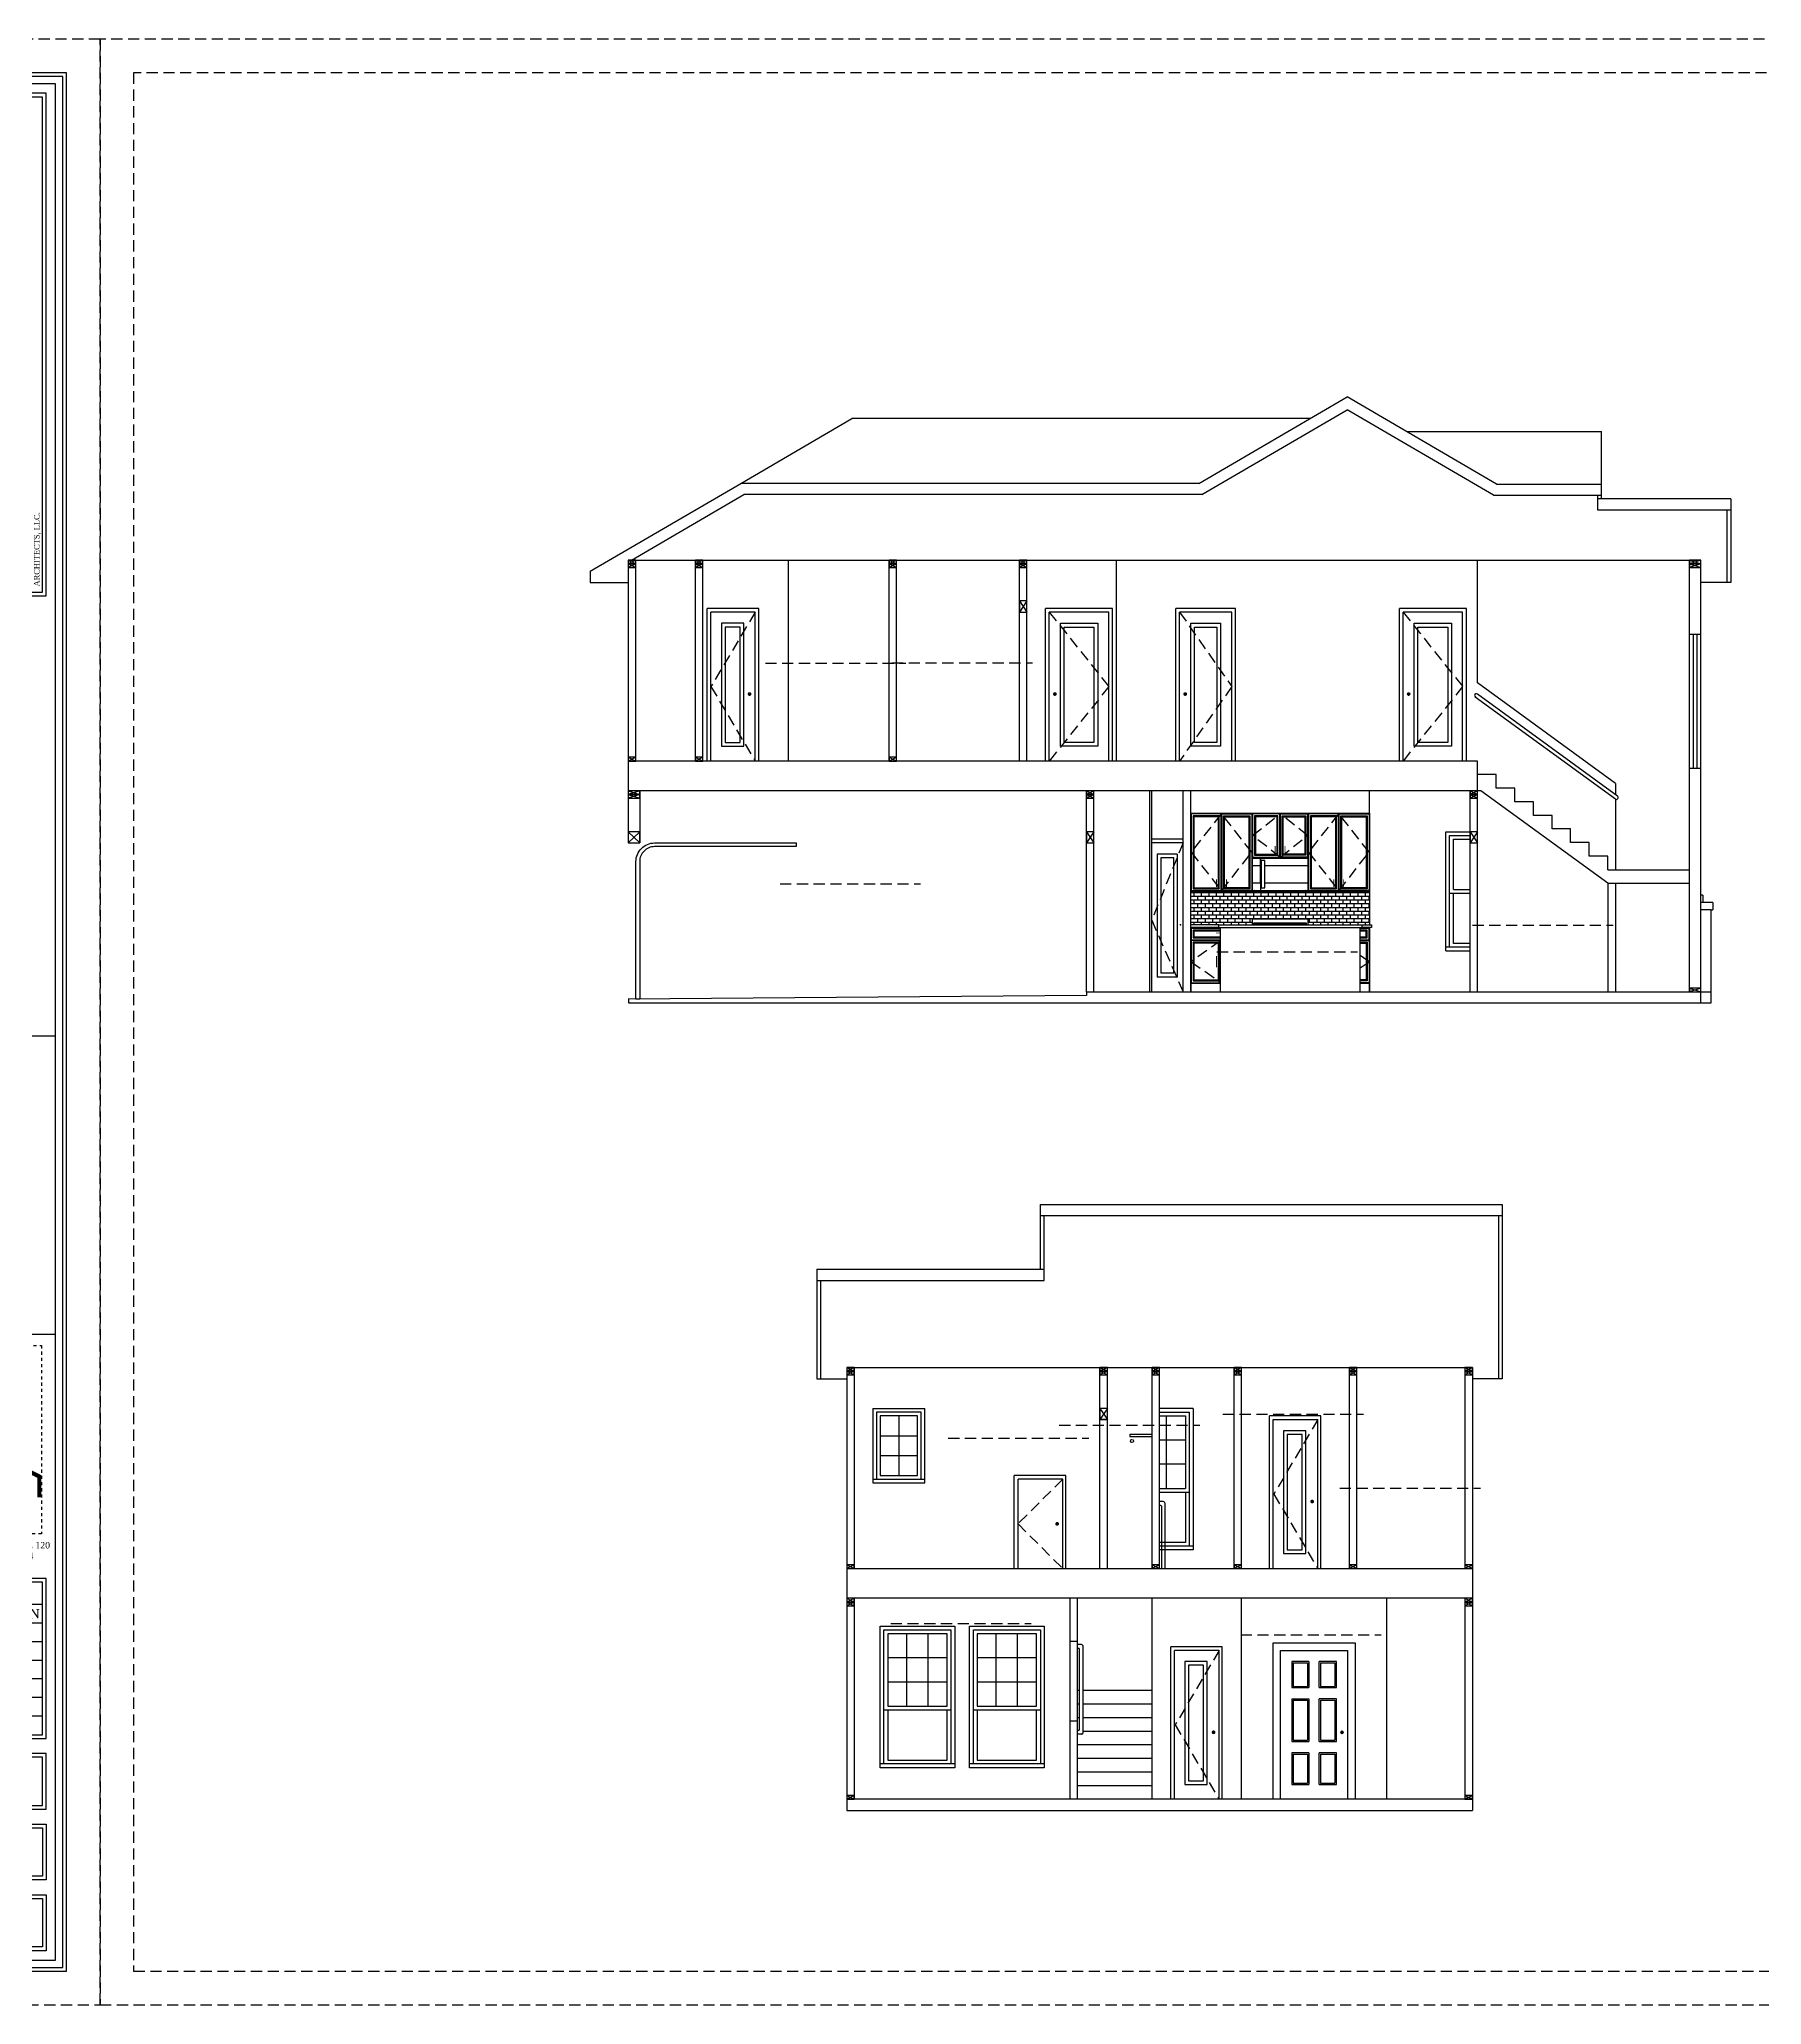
# Model space of a CAD drawing. Header units: inches. Extents: x 1062 to 6528, y -11616 to 5280.
# Drawn here: x 3231 to 4156, y -3168 to -2112 of the extents above; entities that cross this region are included whole.
import ezdxf
from ezdxf.enums import TextEntityAlignment as Align

# ---------------------------------------------------------------- set-up
doc = ezdxf.new("R2010")
doc.units = ezdxf.units.IN
doc.header["$LTSCALE"] = 24
doc.header["$MEASUREMENT"] = 0
doc.header["$PDMODE"] = 35
doc.header["$PDSIZE"] = 5
for name, pattern in [('DASH', [0.1236, 0.0618, -0.0618]), ('HIDDEN', [0.375, 0.25, -0.125]), ('HIDDEN2', [0.1875, 0.125, -0.0625])]:
    doc.linetypes.add(name, pattern=pattern)
doc.layers.get('Defpoints').update_dxf_attribs({"color": 3, "linetype": 'HIDDEN'})
for name, color, linetype in [('AN', 6, 'CONTINUOUS'), ('ELEV', 2, 'CONTINUOUS'), ('TB', 5, 'CONTINUOUS')]:
    doc.layers.add(name, color=color, linetype=linetype)
doc.layers.get('AN').off()
doc.styles.add('MtXpl_Century_Gothic', font='GOTHIC.TTF')
doc.styles.add('ROMANT', font='times.ttf')

# ---------------------------------------------------------------- blocks, each defined once
blk = doc.blocks.new('TB MIDTOWN LOGO')
at = {"layer": 'Defpoints', "linetype": 'DASH'}
blk.add_lwpolyline([(-36, 90), (36, 90), (36, 0), (-36, 0)], close=True, dxfattribs=at)
at = {"layer": 'TB', "color": 142, "true_color": 0x30ace0, "const_width": 2}
blk.add_lwpolyline([(-35, 17.39), (-35, 40.89), (-18, 49.39), (-18, 18.39), (-22, 18.39), (-22, 87.39), (-6, 79.39), (-6, 18.39), (-14, 18.39), (-14, 59.39), (-6, 64.72), (2, 59.39), (2, 18.39), (-2, 18.39), (-2, 44.39), (6, 49.72), (14, 44.39), (14, 18.39), (6, 18.39), (6, 56.39), (22, 64.39), (22, 18.39), (18, 18.39), (18, 35.89), (35, 27.39), (35, 17.39)], dxfattribs=at)
at = {"layer": 'TB', "color": 250, "linetype": 'DASH', "true_color": 0x1c2230, "insert": (0, 15.39), "char_height": 9.25, "width": 72, "attachment_point": 2, "style": 'MtXpl_Century_Gothic'}
blk.add_mtext('\\pxqd;MIDTOWN', dxfattribs=at)
at = {"layer": 'TB', "color": 142, "linetype": 'DASH', "true_color": 0x30ace0, "insert": (0, 3.68), "char_height": 3.5, "width": 72, "attachment_point": 2, "style": 'MtXpl_Century_Gothic'}
blk.add_mtext('\\pxqd;ARCHITECTS', dxfattribs=at)
blk = doc.blocks.new('TB CAMDEN 11X17')
at = {"layer": 'Defpoints', "color": 5}
blk.add_lwpolyline([(-1632, 0), (0, 0), (0, 1056), (-1632, 1056)], close=True, dxfattribs=at)
at = {"layer": 'Defpoints', "color": 7, "linetype": 'HIDDEN'}
blk.add_lwpolyline([(-1614, 18), (-512, 18), (-512, 1038), (-1614, 1038)], close=True, dxfattribs=at)
at = {"layer": 'TB', "color": 6}
for p, q in [((-120, 520.6), (-24, 520.6)), ((-120, 360.3), (-24, 360.3)), ((-31, 215), (-113, 215)), ((-31, 205), (-113, 205)), ((-31, 195), (-113, 195)), ((-31, 185), (-113, 185)), ((-31, 175), (-113, 175)), ((-31, 165), (-113, 165)), ((-31, 155), (-113, 155))]:
    blk.add_line(p, q, dxfattribs=at)
at = {"layer": 'TB', "color": 2}
for points in [[(-126, 18), (-18, 18), (-18, 1038), (-126, 1038)], [(-124, 20), (-20, 20), (-20, 1036), (-124, 1036)]]:
    blk.add_lwpolyline(points, close=True, dxfattribs=at)
at = {"layer": 'TB', "color": 6}
for points in [[(-120, 24), (-24, 24), (-24, 1032), (-120, 1032)], [(-115, 757), (-29, 757), (-29, 1027), (-115, 1027)], [(-113, 759), (-31, 759), (-31, 1025), (-113, 1025)], [(-115, 143), (-29, 143), (-29, 229), (-115, 229)], [(-113, 145), (-31, 145), (-31, 227), (-113, 227)], [(-115, 105), (-29, 105), (-29, 135), (-115, 135)], [(-113, 107), (-31, 107), (-31, 133), (-113, 133)], [(-115, 97), (-29, 97), (-29, 67), (-115, 67)], [(-113, 95), (-31, 95), (-31, 69), (-113, 69)], [(-115, 59), (-29, 59), (-29, 29), (-115, 29)], [(-113, 57), (-31, 57), (-31, 31), (-113, 31)]]:
    blk.add_lwpolyline(points, close=True, dxfattribs=at)
at = {"layer": 'TB', "linetype": 'DASH', "xscale": 1.125, "yscale": 1.125, "zscale": 1.125}
blk.add_blockref('TB MIDTOWN LOGO', (-72, 253), dxfattribs=at)
at = {"layer": 'TB', "color": 6, "insert": (-72, 762), "char_height": 3, "width": 260, "attachment_point": 4, "rotation": 90, "style": 'ROMANT'}
blk.add_mtext('\\pxqj;{\\H1.33333x;\\W1.4253;COPYRIGHT, MIDTOWN ARCHITECTS, LLC. - 2024\\P}THESE PLANS ARE INTENDED TO PROVIDE THE BASIC CONSTRUCTION INFORMATION NECESSARY TO  SUBSTANTIALLY COMPLETE THIS STRUCTURE.  THESE PLANS MUST BE VERIFIED AND CHECKED BY THE  BUILDER OR THE PERSON IN AUTHORITY OF THIS PROJECT.  ANY DISCREPANCY, ERROR, AND/OR OMISSION, IF  FOUND, IS TO BE BROUGHT TO THE IMMEDIATE ATTENTION OF THE DESIGNER BEFORE ANY CONSTRUCTION IS  COMMENCED OR PURCHASES MADE.  IT IS RECOMMENDED THAT THE OWNER OR BUILDER OBTAIN  COMPLETE ENGINEERING SERVICES, FOUNDATION, HVAC, AND STRUCTURAL, BEFORE BEGINNING  CONSTRUCTION OF ANY KIND.  NOTE: ALL FEDERAL, STATE, AND LOCAL CODES, ORDINANCES, AND  RESTRICTIONS TAKE PRECEDENCE OVER ANY PART OF THESE PLANS WHICH MAY CONFLICT WITH SAME, AND  MUST BE STRICTLY OBEYED AND FOLLOWED BEFORE AND DURING CONSTRUCTION.  THESE PLANS ARE  COPYRIGHTED AND ARE SUBJECT TO COPYRIGHT PROTECTION AS AN "ARCHITECTURAL WORK" UNDER SEC. 102  OF THE COPYRIGHT ACT, 17 U.S.O. AS AMENDED DECEMBER 1990 AND KNOWN AS ARCHITECTURAL  WORKS COPYRIGHT PROTECTION ACT OF 1990.  THE PROTECTION INCLUDES BUT IS NOT LIMITED TO THE  OVERALL FORM AS WELL AS THE ARRANGEMENT AND COMPOSITION OF SPACES AND ELEMENTS OF THE  DESIGN.  UNDER SUCH PROTECTION, UNAUTHORIZED USE OF THESE PLANS, WORK OR HOME REPRESENTED,  CAN LEGALLY RESULT IN THE CESSATION OF CONSTRUCTION OR BUILDINGS BEING SEIZED AND/ OR MONETARY  COMPENSATION TO MIDTOWN ARCHITECTS, LLC.', dxfattribs=at)
at = {"layer": 'TB', "color": 6, "attachment_point": 5, "style": 'ROMANT'}
for s, insert, char_height, width in [('1801 WITTINGTON PLACE, SUITE 120\\PFARMERS BRANCH, TX 75234\\PPHONE: 972-839-9429', (-72, 241), 3.5, 87.956), ('DESCRIPTION', (-57, 210), 5, 52)]:
    blk.add_mtext(s, dxfattribs=dict(at, insert=insert, char_height=char_height, width=width))
at = {"layer": 'TB', "color": 6, "style": 'ROMANT'}
for tag, p in [('S.NAME.1', (-87, 440.4)), ('S.NAME.2', (-69, 440.4)), ('S.NAME.3', (-51, 440.4))]:
    blk.add_attdef(tag, text='', height=12, rotation=90, dxfattribs=at).set_placement(p, align=Align.MIDDLE_CENTER)
for tag, p in [('SCALE', (-72, 113.5)), ('S.NUMBER', (-72, 37.5))]:
    blk.add_attdef(tag, text='', height=8, dxfattribs=at).set_placement(p, align=Align.MIDDLE_CENTER)
blk = doc.blocks.new('*U590')
at = {"layer": 'Defpoints', "color": 7}
blk.add_line((-37.4, 0), (38.1, 0), dxfattribs=at)
blk = doc.blocks.new('SECTION 2')
at = {"layer": 'Defpoints', "color": 9, "linetype": 'HIDDEN2'}
blk.add_point((168, 0), dxfattribs=at)
at = {"layer": 'ELEV'}
for p, q in [((-168, 238), (-168, 6)), ((-168, 238), (168, 238)), ((-164, 238), (-164, 130)), ((-32, 210), (-32, 238)), ((-28, 210), (-28, 238)), ((-4, 130), (-4, 238)), ((0, 130), (0, 238)), ((40, 130), (40, 238)), ((44, 130), (44, 238)), ((102, 130), (102, 238)), ((106, 130), (106, 238)), ((164, 238), (164, 130)), ((168, 238), (168, 6)), ((-28, 210), (-32, 210)), ((-168, 130), (168, 130)), ((168, 114), (-168, 114)), ((-164, 114), (-164, 6)), ((164, 114), (164, 6)), ((168, 6), (-168, 6))]:
    blk.add_line(p, q, dxfattribs=at)
at = {"layer": 'ELEV', "color": 1}
for p, q in [((-168, 238), (-164, 236)), ((-164, 238), (-168, 236)), ((-168, 236), (-164, 234)), ((-164, 236), (-168, 234)), ((-32, 238), (-28, 236)), ((-28, 238), (-32, 236)), ((-32, 236), (-28, 234)), ((-28, 236), (-32, 234)), ((-4, 238), (0, 236)), ((0, 238), (-4, 236)), ((-4, 236), (0, 234)), ((0, 236), (-4, 234)), ((40, 238), (44, 236)), ((44, 238), (40, 236)), ((40, 236), (44, 234)), ((44, 236), (40, 234)), ((102, 238), (106, 236)), ((106, 238), (102, 236)), ((102, 236), (106, 234)), ((106, 236), (102, 234)), ((164, 238), (168, 236)), ((168, 238), (164, 236)), ((164, 236), (168, 234)), ((168, 236), (164, 234)), ((-32, 216), (-28, 210)), ((-28, 216), (-32, 210)), ((-32, 130), (-32, 210)), ((-28, 130), (-28, 210)), ((-168, 132), (-164, 130)), ((-164, 132), (-168, 130)), ((-4, 132), (0, 130)), ((0, 132), (-4, 130)), ((40, 132), (44, 130)), ((44, 132), (40, 130)), ((102, 132), (106, 130)), ((106, 132), (102, 130)), ((164, 132), (168, 130)), ((168, 132), (164, 130)), ((-168, 114), (-164, 112)), ((-164, 114), (-168, 112)), ((-168, 112), (-164, 110)), ((-164, 112), (-168, 110)), ((-48, 90.8), (-48, 114)), ((-44, 90.8), (-44, 114)), ((-4, 6), (-4, 114)), ((44, 6), (44, 114)), ((122, 6), (122, 114)), ((164, 114), (168, 112)), ((168, 114), (164, 112)), ((164, 112), (168, 110)), ((168, 112), (164, 110)), ((-44, 90.8), (-48, 90.8)), ((-44, 48), (-48, 48)), ((-48, 6), (-48, 48)), ((-44, 6), (-44, 48)), ((-168, 8), (-164, 6)), ((-164, 8), (-168, 6)), ((164, 8), (168, 6)), ((168, 8), (164, 6))]:
    blk.add_line(p, q, dxfattribs=at)
at = {"layer": 'ELEV', "color": 4}
for p, q in [((59, 130), (59, 212)), ((86.6, 212), (59, 212)), ((86.6, 130), (86.6, 212)), ((-78, 130), (-78, 180)), ((-50.4, 180), (-78, 180)), ((-50.4, 130), (-50.4, 180)), ((-150, 99), (-110, 99)), ((-150, 25), (-150, 99)), ((-110, 99), (-110, 25)), ((-102, 99), (-62, 99)), ((-102, 25), (-102, 99)), ((-62, 99), (-62, 25)), ((-146, 95), (-146, 56)), ((-114, 95), (-146, 95)), ((-135.7, 56), (-135.7, 95)), ((-124.3, 56), (-124.3, 95)), ((-114, 56), (-114, 95)), ((-98, 95), (-98, 56)), ((-66, 95), (-98, 95)), ((-87.7, 56), (-87.7, 95)), ((-76.3, 56), (-76.3, 95)), ((-66, 56), (-66, 95)), ((6, 6), (6, 88)), ((33.6, 88), (6, 88)), ((33.6, 6), (33.6, 88)), ((61, 90), (105, 90)), ((61, 6), (61, 90)), ((105, 90), (105, 6)), ((-114, 82), (-146, 82)), ((-66, 82), (-98, 82)), ((-114, 69), (-146, 69)), ((-66, 69), (-98, 69)), ((-148, 54), (-112, 54)), ((-146, 56), (-114, 56)), ((-146, 54), (-146, 27)), ((-114, 27), (-114, 54)), ((-100, 54), (-64, 54)), ((-98, 56), (-66, 56)), ((-98, 54), (-98, 27)), ((-66, 27), (-66, 54)), ((-146, 27), (-114, 27)), ((-98, 27), (-66, 27))]:
    blk.add_line(p, q, dxfattribs=at)
at = {"layer": 'ELEV', "color": 6}
for p, q in [((-4, 202), (-16, 202)), ((-16, 202), (-16, 201)), ((-16, 201), (-4, 201)), ((-43, 64.4), (-44, 64.4)), ((-4, 64.4), (-41, 64.4)), ((-43, 57.1), (-44, 57.1)), ((-4, 57.1), (-41, 57.1)), ((-43, 49.8), (-44, 49.8)), ((-4, 49.8), (-41, 49.8)), ((-4, 42.5), (-41, 42.5)), ((-4, 35.2), (-44, 35.2)), ((-4, 27.9), (-44, 27.9)), ((-4, 20.6), (-44, 20.6)), ((-4, 13.3), (-44, 13.3))]:
    blk.add_line(p, q, dxfattribs=at)
at = {"layer": 'ELEV', "color": 5}
for p, q in [((61, 210), (85, 210)), ((61, 130), (61, 210)), ((78.6, 204), (66.6, 204)), ((66.6, 204), (66.6, 138)), ((68.6, 202), (68.6, 140)), ((76.6, 202), (68.6, 202)), ((76.6, 140), (76.6, 202)), ((78.6, 138), (78.6, 204)), ((85, 130), (85, 210)), ((-76, 130), (-76, 178)), ((-52, 178), (-76, 178)), ((-52, 130), (-52, 178)), ((66.6, 138), (78.6, 138)), ((68.6, 140), (76.6, 140)), ((-148, 97), (-112, 97)), ((-148, 25), (-148, 97)), ((-112, 97), (-112, 25)), ((-100, 97), (-64, 97)), ((-100, 25), (-100, 97)), ((-64, 97), (-64, 25)), ((-48, 48), (-48, 90.8)), ((-44, 48), (-44, 90.8)), ((8, 6), (8, 86)), ((32, 86), (8, 86)), ((32, 6), (32, 86)), ((65, 86), (101, 86)), ((65, 6), (65, 86)), ((101, 86), (101, 6)), ((25.6, 80), (13.6, 80)), ((13.6, 80), (13.6, 14)), ((15.6, 78), (15.6, 16)), ((23.6, 78), (15.6, 78)), ((23.6, 16), (23.6, 78)), ((25.6, 14), (25.6, 80)), ((80.2, 80), (71, 80)), ((71, 80), (71, 66)), ((71.7, 79.3), (79.5, 79.3)), ((71.7, 79.3), (71.7, 66.7)), ((79.5, 79.3), (79.5, 66.7)), ((80.2, 80), (80.2, 66)), ((95, 80), (85.7, 80)), ((85.7, 66), (85.7, 80)), ((86.5, 79.3), (94.2, 79.3)), ((86.5, 79.3), (86.5, 66.7)), ((94.2, 79.3), (94.2, 66.7)), ((95, 66), (95, 80)), ((71, 66), (80.2, 66)), ((71.7, 66.7), (79.5, 66.7)), ((85.7, 66), (95, 66)), ((86.5, 66.7), (94.2, 66.7)), ((71, 60), (80.2, 60)), ((71, 60), (71, 37)), ((71.7, 59.2), (79.5, 59.2)), ((71.7, 59.2), (71.7, 37.8)), ((79.5, 59.2), (79.5, 37.8)), ((80.2, 60), (80.2, 37)), ((95, 60), (85.7, 60)), ((85.7, 37), (85.7, 60)), ((86.5, 59.2), (94.2, 59.2)), ((86.5, 59.2), (86.5, 37.8)), ((94.2, 59.2), (94.2, 37.8)), ((95, 37), (95, 60)), ((71, 37), (80.2, 37)), ((71.7, 37.8), (79.5, 37.8)), ((85.7, 37), (95, 37)), ((86.5, 37.8), (94.2, 37.8)), ((-150, 23), (-150, 25)), ((-110, 25), (-150, 25)), ((-110, 23), (-150, 23)), ((-110, 25), (-110, 23)), ((-102, 23), (-102, 25)), ((-62, 25), (-102, 25)), ((-62, 23), (-102, 23)), ((-62, 25), (-62, 23)), ((71, 31), (71, 14)), ((80.2, 31), (71, 31)), ((71.7, 30.3), (79.5, 30.3)), ((71.7, 30.3), (71.7, 14.7)), ((79.5, 30.3), (79.5, 14.7)), ((80.2, 31), (80.2, 14)), ((85.7, 14), (85.7, 31)), ((95, 31), (85.7, 31)), ((86.5, 30.3), (94.2, 30.3)), ((86.5, 30.3), (86.5, 14.7)), ((94.2, 30.3), (94.2, 14.7)), ((95, 14), (95, 31)), ((13.6, 14), (25.6, 14)), ((15.6, 16), (23.6, 16)), ((71, 14), (80.2, 14)), ((71.7, 14.7), (79.5, 14.7)), ((85.7, 14), (95, 14)), ((86.5, 14.7), (94.2, 14.7))]:
    blk.add_line(p, q, dxfattribs=at)
at = {"layer": 'ELEV', "color": 252}
for p, q in [((-42, 89.1), (-44, 89.1)), ((-43.5, 87.1), (-44, 87.1)), ((-43, 43.5), (-43, 86.6)), ((-41, 42), (-41, 88.1)), ((-43.5, 43), (-44, 43)), ((-42, 41), (-44, 41))]:
    blk.add_line(p, q, dxfattribs=at)
at = {"layer": 'ELEV', "color": 6}
for points in [[(-164, 238), (-168, 238), (-168, 236), (-164, 236)], [(-164, 236), (-168, 236), (-168, 234), (-164, 234)], [(-28, 238), (-32, 238), (-32, 236), (-28, 236)], [(-28, 236), (-32, 236), (-32, 234), (-28, 234)], [(0, 238), (-4, 238), (-4, 236), (0, 236)], [(0, 236), (-4, 236), (-4, 234), (0, 234)], [(44, 238), (40, 238), (40, 236), (44, 236)], [(44, 236), (40, 236), (40, 234), (44, 234)], [(106, 238), (102, 238), (102, 236), (106, 236)], [(106, 236), (102, 236), (102, 234), (106, 234)], [(168, 238), (164, 238), (164, 236), (168, 236)], [(168, 236), (164, 236), (164, 234), (168, 234)], [(-28, 216), (-32, 216), (-32, 210), (-28, 210)], [(-164, 132), (-168, 132), (-168, 130), (-164, 130)], [(0, 132), (-4, 132), (-4, 130), (0, 130)], [(44, 132), (40, 132), (40, 130), (44, 130)], [(106, 132), (102, 132), (102, 130), (106, 130)], [(168, 132), (164, 132), (164, 130), (168, 130)], [(-164, 114), (-168, 114), (-168, 112), (-164, 112)], [(-164, 112), (-168, 112), (-168, 110), (-164, 110)], [(168, 114), (164, 114), (164, 112), (168, 112)], [(168, 112), (164, 112), (164, 110), (168, 110)], [(-164, 8), (-168, 8), (-168, 6), (-164, 6)], [(168, 8), (164, 8), (164, 6), (168, 6)]]:
    blk.add_lwpolyline(points, close=True, dxfattribs=at)
at = {"layer": 'ELEV', "color": 252, "linetype": 'HIDDEN'}
for points in [[(85, 210), (61.4, 170), (85, 130)], [(-52, 178), (-76, 154), (-52, 130)], [(32, 86), (8.4, 46), (32, 6)]]:
    blk.add_lwpolyline(points, dxfattribs=at)
at = {"layer": 'ELEV', "color": 9}
for points in [[(3, 130), (3, 165, 0.414214), (2, 166), (0, 166)], [(0, 164), (0.5, 164, -0.414214), (1, 163.5), (1, 130)]]:
    blk.add_lwpolyline(points, format="xyb", dxfattribs=at)
at = {"layer": 'ELEV', "color": 4, "const_width": 1}
for points in [[(81.5, 166, -1), (82.5, 166, -1)], [(-55.5, 154, -1), (-54.5, 154, -1)], [(28.5, 42, -1), (29.5, 42, -1)], [(98.5, 42, 1), (97.5, 42, 1)]]:
    blk.add_lwpolyline(points, format="xyb", close=True, dxfattribs=at)
at = {"layer": 'ELEV', "color": 4}
blk.add_circle((-14.8, 198.5, -46.4), 0.817, dxfattribs=at)
at = {"layer": 'ELEV', "color": 252}
for centre, radius, start, end in [((-43.5, 86.6), 0.5, 0, 90), ((-42, 88.1), 1, 0, 90), ((-43.5, 43.5), 0.5, 270, 0), ((-42, 42), 1, 270, 0)]:
    blk.add_arc(centre, radius, start, end, dxfattribs=at)
at = {"layer": 'AN'}
for p in [(71.4, 213), (-16.5, 207.1), (-76.1, 200.1), (134.2, 173.1), (-107, 100.5), (81, 94.3)]:
    blk.add_blockref('*U590', p, dxfattribs=at)
blk = doc.blocks.new('SECTION 1')
at = {"layer": 'ELEV'}
h = blk.add_hatch(dxfattribs=at)
h.set_pattern_fill('AR-B816', color=9, scale=0.25)
h.set_pattern_definition([(0, (-63512.3974, -28732.3981), (0, 2), []), (90, (-63512.3974, -28732.3981), (-2, 2), [2, -2])])
h.paths.add_polyline_path([(17, 60), (59, 60), (112.8, 60), (112.8, 42), (79.8, 42), (79.8, 45), (49.8, 45), (49.8, 42), (17, 42)])
for p, q in [((-285.3, 238), (-285.3, 86)), ((-285.3, 238), (290.7, 238)), ((-281.2, 130), (-281.2, 238)), ((-249.2, 130), (-249.2, 238)), ((-245.2, 130), (-245.2, 238)), ((-145.2, 130), (-145.2, 238)), ((-141.2, 130), (-141.2, 238)), ((-75.2, 210), (-75.2, 238)), ((-71.2, 210), (-71.2, 238)), ((284.7, 198), (284.7, 238)), ((290.7, 198), (290.7, 238)), ((170.8, 130), (-285.3, 130)), ((170.8, 122.7), (170.8, 130)), ((170.8, 114), (170.8, 122.7)), ((284.7, 6), (284.7, 126)), ((290.7, 6), (290.7, 126)), ((170.8, 114), (-285.3, 114)), ((-279.2, 114), (-279.2, 86)), ((-39.2, 86), (-39.2, 114)), ((-35.2, 86), (-35.2, 114)), ((166.8, 86), (166.8, 114)), ((170.8, 86), (170.8, 114)), ((-285.3, 86), (-279.2, 86)), ((-39.2, 4), (-285.3, 2)), ((-39.2, 6), (-39.2, 4)), ((-39.2, 6), (290.7, 6))]:
    blk.add_line(p, q, dxfattribs=at)
at = {"layer": 'ELEV', "color": 1}
for p, q in [((-285.3, 238), (-281.2, 236)), ((-281.2, 238), (-285.3, 236)), ((-285.3, 236), (-281.2, 234)), ((-281.2, 236), (-285.3, 234)), ((-249.2, 238), (-245.2, 236)), ((-245.2, 238), (-249.2, 236)), ((-249.2, 236), (-245.2, 234)), ((-245.2, 236), (-249.2, 234)), ((-199.2, 130), (-199.2, 238)), ((-145.2, 238), (-141.2, 236)), ((-141.2, 238), (-145.2, 236)), ((-145.2, 236), (-141.2, 234)), ((-141.2, 236), (-145.2, 234)), ((-75.2, 238), (-71.2, 236)), ((-71.2, 238), (-75.2, 236)), ((-75.2, 236), (-71.2, 234)), ((-71.2, 236), (-75.2, 234)), ((-23.2, 130), (-23.2, 238)), ((170.8, 172), (170.8, 238)), ((284.7, 238), (290.7, 236)), ((290.7, 238), (284.7, 236)), ((284.7, 236), (290.7, 234)), ((290.7, 236), (284.7, 234)), ((-75.2, 216), (-71.2, 210)), ((-71.2, 216), (-75.2, 210)), ((290.7, 198), (284.7, 198)), ((284.7, 126), (284.7, 198)), ((290.7, 126), (290.7, 198)), ((244.8, 118), (170.8, 172)), ((-285.3, 132), (-281.2, 130)), ((-281.2, 132), (-285.3, 130)), ((-249.2, 132), (-245.2, 130)), ((-245.2, 132), (-249.2, 130)), ((-145.2, 132), (-141.2, 130)), ((-141.2, 132), (-145.2, 130)), ((244.8, 118), (244.8, 112)), ((290.7, 126), (284.7, 126)), ((-285.3, 114), (-279.2, 112)), ((-279.2, 114), (-285.3, 112)), ((-285.3, 112), (-279.2, 110)), ((-279.2, 112), (-285.3, 110)), ((-39.2, 114), (-35.2, 112)), ((-35.2, 114), (-39.2, 112)), ((-39.2, 112), (-35.2, 110)), ((-35.2, 112), (-39.2, 110)), ((-5.2, 6), (-5.2, 114)), ((-4.2, 86), (-4.2, 114)), ((12.7, 86), (12.7, 114)), ((16.8, 6), (16.8, 114)), ((166.8, 114), (170.8, 112)), ((170.8, 114), (166.8, 112)), ((166.8, 112), (170.8, 110)), ((170.8, 112), (166.8, 110)), ((244.8, 109.5), (244.8, 71.6)), ((-285.3, 92), (-279.2, 86)), ((-279.2, 92), (-285.3, 86)), ((-39.2, 92), (-35.2, 86)), ((-35.2, 92), (-39.2, 86)), ((166.8, 92), (170.8, 86)), ((170.8, 92), (166.8, 86)), ((240.8, 64.3), (240.8, 6)), ((244.8, 64.3), (244.8, 6)), ((284.7, 8), (290.7, 6)), ((290.7, 8), (284.7, 6))]:
    blk.add_line(p, q, dxfattribs=at)
at = {"layer": 'ELEV', "color": 4}
for p, q in [((-242.9, 130), (-242.9, 212)), ((-215.2, 212), (-242.9, 212)), ((-215.2, 130), (-215.2, 212)), ((-25.2, 212), (-61.2, 212)), ((-61.2, 130), (-61.2, 212)), ((-25.2, 130), (-25.2, 212)), ((8.8, 130), (8.8, 212)), ((40.8, 212), (8.8, 212)), ((40.8, 130), (40.8, 212)), ((164.8, 212), (128.8, 212)), ((128.8, 130), (128.8, 212)), ((164.8, 130), (164.8, 212)), ((-75.2, 210), (-71.2, 210)), ((-75.2, 130), (-75.2, 210)), ((-71.2, 130), (-71.2, 210)), ((286.7, 126), (286.7, 198)), ((288.7, 126), (288.7, 198)), ((244.8, 109.5), (169.6, 164.4)), ((245.9, 111.2), (170.8, 166)), ((16.8, 60), (16.8, 102)), ((16.8, 102), (49.8, 102)), ((33.3, 102), (33.3, 60)), ((49.8, 102), (49.8, 60)), ((64.8, 102), (64.8, 78)), ((79.8, 60), (79.8, 102)), ((79.8, 102), (112.8, 102)), ((96.3, 102), (96.3, 60)), ((112.8, 102), (112.8, 60)), ((-39.2, 86), (-35.2, 86)), ((-39.2, 6), (-39.2, 86)), ((-35.2, 6), (-35.2, 86)), ((12.7, 88), (-4.2, 88)), ((153.8, 92), (166.8, 92)), ((153.8, 30), (153.8, 92)), ((157.8, 61), (157.8, 88)), ((157.8, 88), (166.8, 88)), ((166.8, 86), (170.8, 86)), ((166.8, 6), (166.8, 86)), ((170.8, 6), (170.8, 86)), ((54.3, 77.6), (49.9, 77.6)), ((54.3, 77.6), (54.3, 77.6)), ((79.6, 77.6), (54.3, 77.6)), ((54.3, 73.9), (54.3, 77.5)), ((54.3, 77.5), (54.3, 73.9)), ((54.3, 73.9), (54.3, 64.4)), ((54.3, 64.4), (54.3, 73.9)), ((54.3, 64.4), (54.3, 60.6)), ((16.8, 60), (112.8, 60)), ((49.8, 60), (16.8, 60)), ((49.9, 60.5), (54.3, 60.5)), ((51.1, 60.4), (51.4, 60)), ((51.7, 60), (77.8, 60)), ((54.3, 60.5), (54.3, 60.5)), ((54.3, 60.5), (79.6, 60.5)), ((78.1, 60), (78.4, 60.4)), ((112.8, 60), (79.8, 60)), ((112.8, 60), (112.8, 42)), ((155.8, 59), (166.8, 59)), ((157.8, 61), (166.8, 61)), ((157.8, 32), (157.8, 59)), ((79.8, 45), (49.8, 45)), ((49.8, 45), (49.8, 42)), ((79.8, 42), (79.8, 45)), ((31.8, 42), (16.8, 42)), ((16.8, 10.5), (16.8, 40.5)), ((31.8, 40.5), (16.8, 40.5)), ((112.8, 40.5), (112.8, 10.5)), ((112.8, 6), (112.8, 40)), ((166.8, 32), (157.8, 32)), ((32.8, 10.5), (16.8, 10.5)), ((16.8, 10.5), (16.8, 6)), ((112.8, 10.5), (107.8, 10.5)), ((112.8, 10.5), (112.8, 6))]:
    blk.add_line(p, q, dxfattribs=at)
at = {"layer": 'ELEV', "color": 5}
for p, q in [((-240.9, 130), (-240.9, 210)), ((-217.2, 210), (-240.9, 210)), ((-223.2, 204), (-235.2, 204)), ((-235.2, 204), (-235.2, 138)), ((-233.2, 202), (-233.2, 140)), ((-225.2, 202), (-233.2, 202)), ((-225.2, 140), (-225.2, 202)), ((-223.2, 138), (-223.2, 204)), ((-217.2, 130), (-217.2, 210)), ((-59.2, 130), (-59.2, 210)), ((-27.2, 210), (-59.2, 210)), ((-53.2, 138), (-53.2, 204)), ((-53.2, 204), (-33.2, 204)), ((-51.2, 202), (-35.2, 202)), ((-51.2, 140), (-51.2, 202)), ((-35.2, 202), (-35.2, 140)), ((-33.2, 204), (-33.2, 138)), ((-27.2, 130), (-27.2, 210)), ((10.8, 130), (10.8, 210)), ((38.8, 210), (10.8, 210)), ((16.8, 138), (16.8, 204)), ((16.8, 204), (32.8, 204)), ((18.8, 202), (30.8, 202)), ((18.8, 140), (18.8, 202)), ((30.8, 202), (30.8, 140)), ((32.8, 204), (32.8, 138)), ((38.8, 130), (38.8, 210)), ((162.8, 210), (130.8, 210)), ((130.8, 130), (130.8, 210)), ((136.8, 138), (136.8, 204)), ((136.8, 204), (156.8, 204)), ((138.8, 202), (154.8, 202)), ((138.8, 140), (138.8, 202)), ((154.8, 202), (154.8, 140)), ((156.8, 204), (156.8, 138)), ((162.8, 130), (162.8, 210)), ((-235.2, 138), (-223.2, 138)), ((-233.2, 140), (-225.2, 140)), ((-33.2, 138), (-53.2, 138)), ((-35.2, 140), (-51.2, 140)), ((32.8, 138), (16.8, 138)), ((30.8, 140), (18.8, 140)), ((156.8, 138), (136.8, 138)), ((154.8, 140), (138.8, 140)), ((17, 101.6), (17, 60.4)), ((33.1, 101.6), (17, 101.6)), ((18, 100.6), (18, 61.4)), ((32.1, 100.6), (18, 100.6)), ((18.5, 100.1), (18, 100.6)), ((18.5, 100.1), (18.5, 61.9)), ((31.6, 100.1), (18.5, 100.1)), ((31.6, 100.1), (32.1, 100.6)), ((31.6, 61.9), (31.6, 100.1)), ((32.1, 61.4), (32.1, 100.6)), ((33.1, 60.4), (33.1, 101.6)), ((33.4, 60.4), (33.4, 101.6)), ((33.4, 101.6), (49.5, 101.6)), ((34.4, 61.4), (34.4, 100.6)), ((34.4, 100.6), (48.5, 100.6)), ((34.9, 100.1), (34.4, 100.6)), ((34.9, 61.9), (34.9, 100.1)), ((34.9, 100.1), (48, 100.1)), ((48, 100.1), (48.5, 100.6)), ((48, 100.1), (48, 61.9)), ((48.5, 100.6), (48.5, 61.4)), ((49.5, 101.6), (49.5, 60.4)), ((51.5, 100.1), (51, 100.6)), ((63.1, 100.1), (63.6, 100.6)), ((66.4, 100.1), (65.9, 100.6)), ((78, 100.1), (78.5, 100.6)), ((80, 101.6), (80, 60.4)), ((96.1, 101.6), (80, 101.6)), ((81, 100.6), (81, 61.4)), ((95.1, 100.6), (81, 100.6)), ((81.5, 100.1), (81, 100.6)), ((81.5, 100.1), (81.5, 61.9)), ((94.6, 100.1), (81.5, 100.1)), ((94.6, 100.1), (95.1, 100.6)), ((94.6, 61.9), (94.6, 100.1)), ((95.1, 61.4), (95.1, 100.6)), ((96.1, 60.4), (96.1, 101.6)), ((96.4, 60.4), (96.4, 101.6)), ((96.4, 101.6), (112.5, 101.6)), ((97.4, 61.4), (97.4, 100.6)), ((97.4, 100.6), (111.5, 100.6)), ((97.9, 100.1), (97.4, 100.6)), ((97.9, 61.9), (97.9, 100.1)), ((97.9, 100.1), (111, 100.1)), ((111, 100.1), (111.5, 100.6)), ((111, 100.1), (111, 61.9)), ((111.5, 100.6), (111.5, 61.4)), ((112.5, 101.6), (112.5, 60.4)), ((-4.2, 6), (-4.2, 86)), ((12.7, 86), (-4.2, 86)), ((12.7, 6), (12.7, 86)), ((155.8, 90), (166.8, 90)), ((155.8, 30), (155.8, 90)), ((-1.3, 79.9), (-1.3, 13.9)), ((9.5, 79.9), (-1.3, 79.9)), ((0.7, 78), (0.7, 16)), ((7.7, 78), (0.7, 78)), ((7.7, 16), (7.7, 78)), ((9.7, 13.9), (9.7, 80)), ((49.8, 77.4), (49.8, 73.9)), ((49.8, 73.9), (54.3, 73.9)), ((49.8, 64.4), (49.8, 73.9)), ((51.5, 79.9), (51, 79.4)), ((54.3, 73.9), (54.6, 73.9)), ((56.5, 76.5), (54.6, 76.5)), ((54.6, 76.5), (54.6, 61.8)), ((56.5, 61.8), (56.5, 76.5)), ((56.5, 73.9), (79.8, 73.9)), ((63.1, 79.9), (63.6, 79.4)), ((66.4, 79.9), (65.9, 79.4)), ((78, 79.9), (78.5, 79.4)), ((79.8, 73.9), (79.8, 77.4)), ((79.8, 73.9), (79.8, 64.4)), ((54.3, 64.4), (49.8, 64.4)), ((49.8, 64.4), (49.8, 60.7)), ((54.6, 64.4), (54.3, 64.4)), ((79.8, 64.4), (56.5, 64.4)), ((79.8, 60.7), (79.8, 64.4)), ((17, 60.4), (33.1, 60.4)), ((18.5, 61.9), (18, 61.4)), ((18, 61.4), (32.1, 61.4)), ((18.5, 61.9), (31.6, 61.9)), ((31.6, 61.9), (32.1, 61.4)), ((49.5, 60.4), (33.4, 60.4)), ((34.9, 61.9), (34.4, 61.4)), ((48.5, 61.4), (34.4, 61.4)), ((48, 61.9), (34.9, 61.9)), ((48, 61.9), (48.5, 61.4)), ((54.6, 61.8), (56.5, 61.8)), ((80, 60.4), (96.1, 60.4)), ((81.5, 61.9), (81, 61.4)), ((81, 61.4), (95.1, 61.4)), ((81.5, 61.9), (94.6, 61.9)), ((94.6, 61.9), (95.1, 61.4)), ((112.5, 60.4), (96.4, 60.4)), ((97.9, 61.9), (97.4, 61.4)), ((111.5, 61.4), (97.4, 61.4)), ((111, 61.9), (97.9, 61.9)), ((111, 61.9), (111.5, 61.4)), ((50.7, 42), (50.7, 43.1)), ((50.7, 43.1), (64.7, 43.1)), ((51.2, 42.6), (51.2, 42)), ((64.2, 42.6), (51.2, 42.6)), ((56.2, 42), (56.2, 42.6)), ((59.2, 42.6), (59.2, 42)), ((64.2, 42), (64.2, 42.6)), ((64.7, 43.1), (64.7, 42)), ((64.8, 42), (64.8, 43.1)), ((64.8, 43.1), (78.8, 43.1)), ((65.3, 42.6), (65.3, 42)), ((78.3, 42.6), (65.3, 42.6)), ((70.3, 42.6), (70.3, 42)), ((73.3, 42), (73.3, 42.6)), ((78.3, 42), (78.3, 42.6)), ((78.8, 43.1), (78.8, 42)), ((18.5, 38.6), (18, 39.1)), ((18.5, 35.5), (18, 35)), ((18.5, 32.1), (18, 32.6)), ((31.6, 32.1), (32.1, 32.6)), ((111, 38.6), (111.5, 39.1)), ((111, 35.5), (111.5, 35)), ((111, 32.1), (111.5, 32.6)), ((166.8, 30), (153.8, 30)), ((153.8, 28), (153.8, 30)), ((153.8, 28), (166.8, 28)), ((155.8, 30), (155.8, 30)), ((9.7, 13.9), (-1.3, 13.9)), ((7.7, 16), (0.7, 16)), ((18.5, 12.4), (18, 11.9)), ((31.6, 12.4), (32.1, 11.9)), ((111, 12.4), (111.5, 11.9))]:
    blk.add_line(p, q, dxfattribs=at)
at = {"layer": 'ELEV', "color": 6}
for p, q in [((180.8, 122.7), (170.8, 122.7)), ((180.8, 115.4), (180.8, 122.7)), ((112.8, 60), (112.8, 114)), ((172.6, 114), (170.8, 114)), ((240.8, 64.3), (172.6, 114)), ((190.8, 115.4), (180.8, 115.4)), ((190.8, 108.1), (190.8, 115.4)), ((200.8, 108.1), (190.8, 108.1)), ((200.8, 100.8), (200.8, 108.1)), ((210.8, 100.8), (200.8, 100.8)), ((210.8, 93.5), (210.8, 100.8)), ((220.8, 93.5), (210.8, 93.5)), ((220.8, 86.2), (220.8, 93.5)), ((230.8, 86.2), (220.8, 86.2)), ((230.8, 78.9), (230.8, 86.2)), ((240.8, 78.9), (230.8, 78.9)), ((240.8, 71.6), (240.8, 78.9)), ((240.8, 71.6), (284.7, 71.6)), ((240.8, 64.4), (284.7, 64.4)), ((240.8, 64.3), (240.8, 64.4)), ((31.8, 42), (108.8, 42)), ((31.8, 40.5), (31.8, 42)), ((31.8, 40.5), (108.8, 40.5)), ((32.8, 6), (32.8, 40.5)), ((107.8, 6), (107.8, 40.5)), ((108.8, 40.5), (108.8, 42))]:
    blk.add_line(p, q, dxfattribs=at)
at = {"layer": 'ELEV', "color": 8, "linetype": 'HIDDEN'}
for p, q in [((33.1, 101.6), (17, 81)), ((49.5, 81), (33.4, 101.6)), ((96.1, 101.6), (80, 81)), ((112.5, 81), (96.4, 101.6)), ((17, 81), (33.1, 60.4)), ((33.4, 60.4), (49.5, 81)), ((80, 81), (96.1, 60.4)), ((96.4, 60.4), (112.5, 81))]:
    blk.add_line(p, q, dxfattribs=at)
at = {"layer": 'ELEV', "color": 6}
for points in [[(-281.2, 238), (-285.3, 238), (-285.3, 236), (-281.2, 236)], [(-281.2, 236), (-285.3, 236), (-285.3, 234), (-281.2, 234)], [(-245.2, 238), (-249.2, 238), (-249.2, 236), (-245.2, 236)], [(-245.2, 236), (-249.2, 236), (-249.2, 234), (-245.2, 234)], [(-141.2, 238), (-145.2, 238), (-145.2, 236), (-141.2, 236)], [(-141.2, 236), (-145.2, 236), (-145.2, 234), (-141.2, 234)], [(-71.2, 238), (-75.2, 238), (-75.2, 236), (-71.2, 236)], [(-71.2, 236), (-75.2, 236), (-75.2, 234), (-71.2, 234)], [(290.7, 238), (284.7, 238), (284.7, 236), (290.7, 236)], [(290.7, 236), (284.7, 236), (284.7, 234), (290.7, 234)], [(-71.2, 216), (-75.2, 216), (-75.2, 210), (-71.2, 210)], [(-281.2, 132), (-285.3, 132), (-285.3, 130), (-281.2, 130)], [(-245.2, 132), (-249.2, 132), (-249.2, 130), (-245.2, 130)], [(-141.2, 132), (-145.2, 132), (-145.2, 130), (-141.2, 130)], [(-279.2, 114), (-285.3, 114), (-285.3, 112), (-279.2, 112)], [(-279.2, 112), (-285.3, 112), (-285.3, 110), (-279.2, 110)], [(-35.2, 114), (-39.2, 114), (-39.2, 112), (-35.2, 112)], [(-35.2, 112), (-39.2, 112), (-39.2, 110), (-35.2, 110)], [(170.8, 114), (166.8, 114), (166.8, 112), (170.8, 112)], [(170.8, 112), (166.8, 112), (166.8, 110), (170.8, 110)], [(-279.2, 92), (-285.3, 92), (-285.3, 86), (-279.2, 86)], [(-35.2, 92), (-39.2, 92), (-39.2, 86), (-35.2, 86)], [(170.8, 92), (166.8, 92), (166.8, 86), (170.8, 86)], [(290.7, 8), (284.7, 8), (284.7, 6), (290.7, 6)]]:
    blk.add_lwpolyline(points, close=True, dxfattribs=at)
at = {"layer": 'ELEV', "color": 252, "linetype": 'HIDDEN'}
for points in [[(-217.2, 210), (-240.9, 170), (-217.2, 130)], [(-59.2, 210), (-27.2, 170), (-59.2, 130)], [(10.8, 210), (38.8, 170), (10.8, 130)], [(130.8, 210), (162.8, 170), (130.8, 130)], [(12.7, 86), (-4.2, 44.5), (12.7, 6)]]:
    blk.add_lwpolyline(points, dxfattribs=at)
at = {"layer": 'ELEV', "color": 4}
for points, const_width in [([(-220.7, 166, -1), (-219.7, 166, -1)], 1), ([(-55.7, 166, 1), (-56.7, 166, 1)], 1), ([(14.3, 166, 1), (13.3, 166, 1)], 1), ([(134.3, 166, 1), (133.3, 166, 1)], 1), ([(11, 42, -1), (11.5, 42, -1)], 0.5)]:
    blk.add_lwpolyline(points, format="xyb", close=True, dxfattribs=dict(at, const_width=const_width))
blk.add_lwpolyline([(79.8, 78), (49.8, 78), (49.8, 102), (79.8, 102)], close=True, dxfattribs=at)
at = {"layer": 'ELEV', "color": 5}
for points in [[(50, 101.6), (50, 78.4), (64.6, 78.4), (64.6, 101.6)], [(51, 100.6), (51, 79.4), (63.6, 79.4), (63.6, 100.6)], [(51.5, 100.1), (51.5, 79.9), (63.1, 79.9), (63.1, 100.1)], [(79.5, 101.6), (79.5, 78.4), (64.9, 78.4), (64.9, 101.6)], [(78.5, 100.6), (78.5, 79.4), (65.9, 79.4), (65.9, 100.6)], [(78, 100.1), (78, 79.9), (66.4, 79.9), (66.4, 100.1)], [(18, 32.6), (18, 11.9), (32.1, 11.9), (32.1, 32.6)], [(18.5, 32.1), (18.5, 12.4), (31.6, 12.4), (31.6, 32.1)]]:
    blk.add_lwpolyline(points, close=True, dxfattribs=at)
at = {"layer": 'ELEV', "color": 8, "linetype": 'HIDDEN'}
for points in [[(64.6, 78.4), (50, 90), (64.6, 101.6)], [(64.9, 78.4), (79.5, 90), (64.9, 101.6)], [(32.8, 33.4), (17, 22.2), (32.8, 11.1)], [(107.8, 18.9), (112.5, 22.2), (107.8, 25.6)]]:
    blk.add_lwpolyline(points, dxfattribs=at)
at = {"layer": 'ELEV', "color": 4}
blk.add_lwpolyline([(-281.2, 2), (-281.2, 76, -0.414214), (-271.2, 86), (-195.2, 86), (-195.2, 84), (-271.2, 84, 0.414214), (-279.2, 76), (-279.2, 2)], format="xyb", close=True, dxfattribs=at)
at = {"layer": 'ELEV', "color": 5, "const_width": 0.5}
for points in [[(62.1, 84.4), (62.1, 80.4)], [(67.4, 84.4), (67.4, 80.4)], [(30.6, 66.4), (30.6, 62.4)], [(35.9, 66.4), (35.9, 62.4)], [(93.6, 66.4), (93.6, 62.4)], [(98.9, 66.4), (98.9, 62.4)], [(32.8, 37.6), (30.3, 37.6)], [(30.6, 25.2), (30.6, 19.2)]]:
    blk.add_lwpolyline(points, dxfattribs=at)
at = {"layer": 'ELEV', "color": 4}
for points in [[(51.1, 60.4), (51.1, 60.5), (51.1, 60.5), (51.1, 60.5), (51.1, 60.5), (51.1, 60.5), (51.1, 60.5), (51.1, 60.5), (51.1, 60.5), (51.1, 60.5), (51.1, 60.5), (51.1, 60.5), (51.1, 60.5), (51.1, 60.5), (51.1, 60.5), (51.1, 60.5), (51, 60.5), (51, 60.5), (51, 60.5), (51, 60.5), (51, 60.5), (51, 60.5), (51, 60.5), (51, 60.5), (51, 60.5), (51, 60.5)], [(51.5, 60), (51.5, 60), (51.5, 60), (51.5, 60), (51.5, 60), (51.5, 60), (51.4, 60), (51.4, 60), (51.4, 60), (51.4, 60), (51.4, 60), (51.4, 60)], [(51.7, 60), (51.7, 60), (51.7, 60), (51.7, 60), (51.7, 60), (51.7, 60), (51.7, 60), (51.7, 60), (51.7, 60), (51.7, 60), (51.6, 60), (51.6, 60), (51.6, 60), (51.6, 60), (51.6, 60), (51.6, 60), (51.6, 60), (51.6, 60), (51.6, 60), (51.6, 60), (51.6, 60), (51.6, 60), (51.5, 60), (51.5, 60), (51.5, 60), (51.5, 60), (51.5, 60), (51.5, 60), (51.5, 60), (51.5, 60), (51.5, 60), (51.5, 60), (51.5, 60), (51.5, 60), (51.5, 60), (51.5, 60), (51.5, 60), (51.5, 60), (51.5, 60), (51.5, 60)], [(51.5, 60), (51.5, 60), (51.5, 60), (51.5, 60), (51.5, 60), (51.5, 60), (51.5, 60), (51.5, 60), (51.5, 60), (51.5, 60), (51.5, 60), (51.5, 60), (51.5, 60), (51.5, 60), (51.5, 60), (51.5, 60), (51.5, 60), (51.5, 60), (51.6, 60), (51.6, 60), (51.6, 60), (51.6, 60), (51.6, 60), (51.6, 60), (51.6, 60), (51.6, 60), (51.6, 60), (51.6, 60), (51.6, 60), (51.6, 60), (51.7, 60), (51.7, 60), (51.7, 60), (51.7, 60), (51.7, 60), (51.7, 60), (51.7, 60), (51.7, 60), (51.7, 60), (51.7, 60), (51.7, 60)], [(78, 60), (78, 60), (78, 60), (78, 60), (78, 60), (78, 60), (78, 60), (78, 60), (78, 60), (78, 60), (78, 60), (78, 60), (78, 60), (78, 60), (78, 60), (78, 60), (78, 60), (78, 60), (77.9, 60), (77.9, 60), (77.9, 60), (77.9, 60), (77.9, 60), (77.9, 60), (77.9, 60), (77.9, 60), (77.9, 60), (77.9, 60), (77.9, 60), (77.9, 60), (77.8, 60), (77.8, 60), (77.8, 60), (77.8, 60), (77.8, 60), (77.8, 60), (77.8, 60), (77.8, 60), (77.8, 60), (77.8, 60)], [(77.8, 60), (77.8, 60), (77.8, 60), (77.8, 60), (77.8, 60), (77.8, 60), (77.8, 60), (77.8, 60), (77.8, 60), (77.8, 60), (77.9, 60), (77.9, 60), (77.9, 60), (77.9, 60), (77.9, 60), (77.9, 60), (77.9, 60), (77.9, 60), (77.9, 60), (77.9, 60), (77.9, 60), (77.9, 60), (78, 60), (78, 60), (78, 60), (78, 60), (78, 60), (78, 60), (78, 60), (78, 60), (78, 60), (78, 60), (78, 60), (78, 60), (78, 60), (78, 60), (78, 60), (78, 60), (78, 60), (78, 60)], [(78.1, 60), (78.1, 60), (78.1, 60), (78.1, 60), (78.1, 60), (78.1, 60), (78, 60), (78, 60), (78, 60), (78, 60), (78, 60), (78, 60)], [(78.5, 60.5), (78.5, 60.5), (78.5, 60.5), (78.5, 60.5), (78.5, 60.5), (78.5, 60.5), (78.5, 60.5), (78.5, 60.5), (78.5, 60.5), (78.5, 60.5), (78.5, 60.5), (78.4, 60.5), (78.4, 60.5), (78.4, 60.5), (78.4, 60.5), (78.4, 60.5), (78.4, 60.5), (78.4, 60.5), (78.4, 60.5), (78.4, 60.5), (78.4, 60.5), (78.4, 60.5), (78.4, 60.5), (78.4, 60.5), (78.4, 60.5), (78.4, 60.5), (78.4, 60.4)], [(108.8, 42), (112.8, 42), (113.8, 42), (113.8, 40.5), (112.8, 40.5), (108.8, 40.5)]]:
    blk.add_lwpolyline(points, dxfattribs=at)
at = {"layer": 'ELEV', "color": 5}
for points in [[(32.8, 40.1), (17, 40.1), (17, 34), (32.8, 34)], [(32.8, 33.6), (17, 33.6), (17, 10.9), (32.8, 10.9)], [(32.8, 39.1), (18, 39.1), (18, 35), (32.8, 35)], [(32.8, 38.6), (18.5, 38.6), (18.5, 35.5), (32.8, 35.5)], [(107.8, 34), (112.5, 34), (112.5, 40.1), (107.8, 40.1)], [(107.8, 35), (111.5, 35), (111.5, 39.1), (107.8, 39.1)], [(107.8, 35.5), (111, 35.5), (111, 38.6), (107.8, 38.6)], [(107.8, 33.6), (112.5, 33.6), (112.5, 10.9), (107.8, 10.9)], [(107.8, 32.6), (111.5, 32.6), (111.5, 11.9), (107.8, 11.9)], [(107.8, 32.1), (111, 32.1), (111, 12.4), (107.8, 12.4)]]:
    blk.add_lwpolyline(points, dxfattribs=at)
at = {"layer": 'ELEV', "color": 4}
for centre, radius, start, end in [((170.2, 165.2), 1, 53.8925, 233.8925), ((245.3, 110.4), 1, 233.8925, 53.8925), ((49.9, 77.4), 0.156, 90, 180), ((54.3, 77.5), 0.0312, 0, 90), ((54.3, 77.5), 0.0313, 90, 180), ((79.6, 77.4), 0.156, 0, 90), ((79.6, 77.4), 0.156, 0, 90), ((49.9, 60.7), 0.156, 180, 270), ((49.9, 60.7), 0.156, 180, 270), ((54.3, 60.6), 0.0312, 270, 0), ((54.3, 60.6), 0.0312, 180, 270), ((79.6, 60.7), 0.156, 270, 0), ((79.6, 60.7), 0.156, 270, 0)]:
    blk.add_arc(centre, radius, start, end, dxfattribs=at)
at = {"layer": 'AN'}
for p in [(-174.3, 182.6), (-106.3, 182.7), (-166.4, 64.1), (205.5, 41.8), (68.2, 27.4)]:
    blk.add_blockref('*U590', p, dxfattribs=at)

msp = doc.modelspace()

# ---------------------------------------------------------------- linework, layer by layer
at = {"layer": 'ELEV'}
for p, q in [((3854.05866, -2350.6089), (3933.75, -2304.12228)), ((3855.68075, -2356.6089), (3933.75, -2311.06851)), ((4014.05866, -2350.969), (3933.75, -2304.12228)), ((4012.43656, -2356.969), (3933.75, -2311.06851)), ((3527.17857, -2397.78895), (3608.05866, -2350.6089)), ((3854.05866, -2350.6089), (3608.05866, -2350.6089)), ((4014.05866, -2350.969), (4070.32143, -2350.969)), ((4070.32143, -2358.95562), (4070.32143, -2350.969)), ((3549.37209, -2391.78895), (3609.68075, -2356.6089)), ((3855.68075, -2356.6089), (3609.68075, -2356.6089)), ((4012.43656, -2356.969), (4070.32143, -2356.969)), ((4068.32143, -2364.95562), (4068.32143, -2356.969)), ((4139.75, -2358.95562), (4068.32143, -2358.95562)), ((4139.75, -2364.95562), (4068.32143, -2364.95562)), ((4137.75, -2364.95562), (4137.75, -2403.78895)), ((4139.75, -2358.95562), (4139.75, -2403.78895)), ((3527.17857, -2397.78895), (3527.17857, -2403.78895)), ((3527.17857, -2403.78895), (3547.75, -2403.78895)), ((4139.75, -2403.78895), (4123.75, -2403.78895)), ((4124.75, -2571.78895), (4123.75, -2571.78895)), ((4124.75, -2571.78895), (4124.75, -2575.78895)), ((4130.25, -2575.78895), (4124.75, -2575.78895)), ((4130.25, -2575.78895), (4130.25, -2579.78895)), ((4129.25, -2629.78895), (4129.25, -2579.78895)), ((4129.25, -2579.78895), (4130.25, -2579.78895)), ((3547.75, -2627.78895), (3547.75, -2629.78895)), ((4123.75, -2629.78895), (4123.75, -2623.78895)), ((3547.75, -2629.78895), (4129.25, -2629.78895)), ((3769, -2737.99029), (4017, -2737.99029)), ((3769, -2772.82883), (3769, -2737.99029)), ((3769, -2743.99029), (4017, -2743.99029)), ((3771, -2778.82883), (3771, -2743.99029)), ((4015, -2743.99029), (4015, -2831.65695)), ((4017, -2737.99029), (4017, -2831.65695)), ((3649, -2772.82883), (3649, -2831.65695)), ((3649, -2772.82883), (3771, -2772.82883)), ((3649, -2778.82883), (3771, -2778.82883)), ((3651, -2778.82883), (3651, -2831.65695)), ((3649, -2831.65695), (3665, -2831.65695)), ((4017, -2831.65695), (4001, -2831.65695)), ((3665, -3057.65695), (3665, -3063.65695)), ((4001, -3057.65695), (4001, -3063.65695)), ((3665, -3063.65695), (4001, -3063.65695))]:
    msp.add_line(p, q, dxfattribs=at)
at = {"layer": 'ELEV', "color": 1}
for p, q in [((3608.05866, -2350.6089), (3667.75, -2315.78895)), ((3913.75, -2315.78895), (3667.75, -2315.78895)), ((3965.75, -2322.78895), (4070.32143, -2322.78895)), ((4070.32143, -2350.969), (4070.32143, -2322.78895)), ((4124.75, -2575.78895), (4123.75, -2575.78895))]:
    msp.add_line(p, q, dxfattribs=at)
at = {"layer": 'ELEV', "color": 6}
for p, q in [((4129.25, -2579.78895), (4123.75, -2579.78895)), ((4123.75, -2623.78895), (4129.25, -2623.78895))]:
    msp.add_line(p, q, dxfattribs=at)
at = {"layer": 'ELEV', "color": 4}
for p, q in [((3679, -2847.65695), (3679, -2885.65695)), ((3679, -2847.65695), (3707, -2847.65695)), ((3707, -2885.65695), (3707, -2847.65695)), ((3851, -2847.65695), (3833, -2847.65695)), ((3851, -2847.65695), (3851, -2921.65695)), ((3703, -2851.65695), (3683, -2851.65695)), ((3683, -2851.65695), (3683, -2883.65695)), ((3693, -2851.65695), (3693, -2883.65695)), ((3703, -2883.65695), (3703, -2851.65695)), ((3833, -2851.65695), (3847, -2851.65695)), ((3836.66667, -2890.65695), (3836.66667, -2851.65695)), ((3847, -2851.65695), (3847, -2890.65695)), ((3683, -2862.32362), (3703, -2862.32362)), ((3847, -2864.65695), (3833, -2864.65695)), ((3683, -2872.99029), (3703, -2872.99029)), ((3847, -2877.65695), (3833, -2877.65695)), ((3683, -2883.65695), (3703, -2883.65695)), ((3833, -2890.65695), (3847, -2890.65695)), ((3833, -2892.65695), (3849, -2892.65695)), ((3847, -2892.65695), (3847, -2919.65695)), ((3847, -2919.65695), (3833, -2919.65695))]:
    msp.add_line(p, q, dxfattribs=at)
at = {"layer": 'ELEV', "color": 5}
for p, q in [((3705, -2849.65695), (3681, -2849.65695)), ((3681, -2849.65695), (3681, -2885.65695)), ((3705, -2885.65695), (3705, -2849.65695)), ((3833, -2849.65695), (3849, -2849.65695)), ((3849, -2849.65695), (3849, -2921.65695)), ((3679, -2885.65695), (3707, -2885.65695)), ((3679, -2885.65695), (3679, -2887.65695)), ((3679, -2887.65695), (3707, -2887.65695)), ((3707, -2887.65695), (3707, -2885.65695)), ((3851, -2921.65695), (3833, -2921.65695)), ((3851, -2923.65695), (3833, -2923.65695)), ((3851, -2921.65695), (3851, -2923.65695))]:
    msp.add_line(p, q, dxfattribs=at)

# ---------------------------------------------------------------- block references
at = {"layer": 'ELEV'}
for name, p in [('SECTION 1', (3833, -2629.78895)), ('SECTION 2', (3833, -3063.65695))]:
    msp.add_blockref(name, p, dxfattribs=at)
at = {"layer": 'TB'}
for p in [(3264, -3168), (4896, -3168)]:
    msp.add_blockref('TB CAMDEN 11X17', p, dxfattribs=at)

doc.saveas('drawing.dxf')
